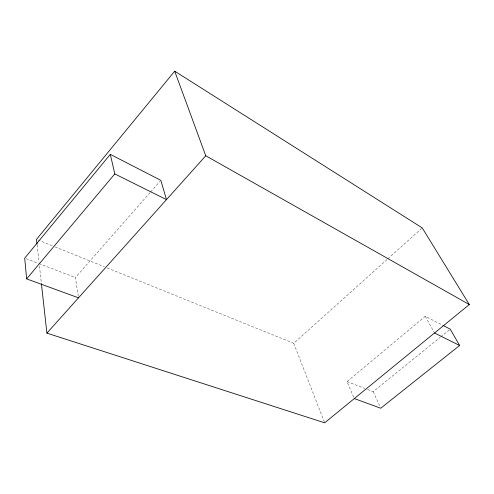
<?xml version="1.0" encoding="UTF-8"?>
<svg xmlns="http://www.w3.org/2000/svg" width="494" height="494" viewBox="0 0 494 494"><rect width="100%" height="100%" fill="white"/><g stroke="black" fill="none" stroke-linecap="round" stroke-linejoin="round"><path stroke-width="0.37" stroke-dasharray="2.47 1.85" d="M78.293 296.332L75.409 277.579L150.157 192.493M150.67 191.919L159.821 181.496M107.229 267.952L293.739 343.293L387.253 259.338M387.827 258.819L421.672 228.432M353.698 397.164L347.01 381.615L425.272 316.308L442.136 324.978M367.542 389.482L373.205 391.649L440.08 337.377M440.679 336.896L449.639 329.628M26.126 258.702L38.273 263.351M38.983 263.623L75.409 277.579M347.01 381.615L364.708 388.395M37.908 239.954L52.203 245.728M55.056 246.883L104.37 266.797M425.272 316.308L434.146 332.326M373.205 391.649L380.102 406.846M293.739 343.293L324.379 422.104M37.075 244.715L39.02 262.246M39.446 266.056L41.311 282.827"/><path stroke-width="0.74" d="M41.397 283.587L46.905 333.135L324.657 422.821L469.3 304.551L422.247 227.913L174.703 71.179L36.482 239.374L36.988 243.95M110.298 154.356L114.818 173.925L166.478 199.632L160.834 180.341L110.298 154.356L24.7 258.152L26.645 278.882L78.521 297.833M26.645 278.882L114.818 173.925M46.905 333.135L205.763 155.771L174.703 71.179M442.809 325.324L450.232 329.14L459.624 345.485L380.732 408.229L354.309 398.578M434.516 332.993L459.624 345.485M205.763 155.771L469.3 304.551"/></g></svg>
